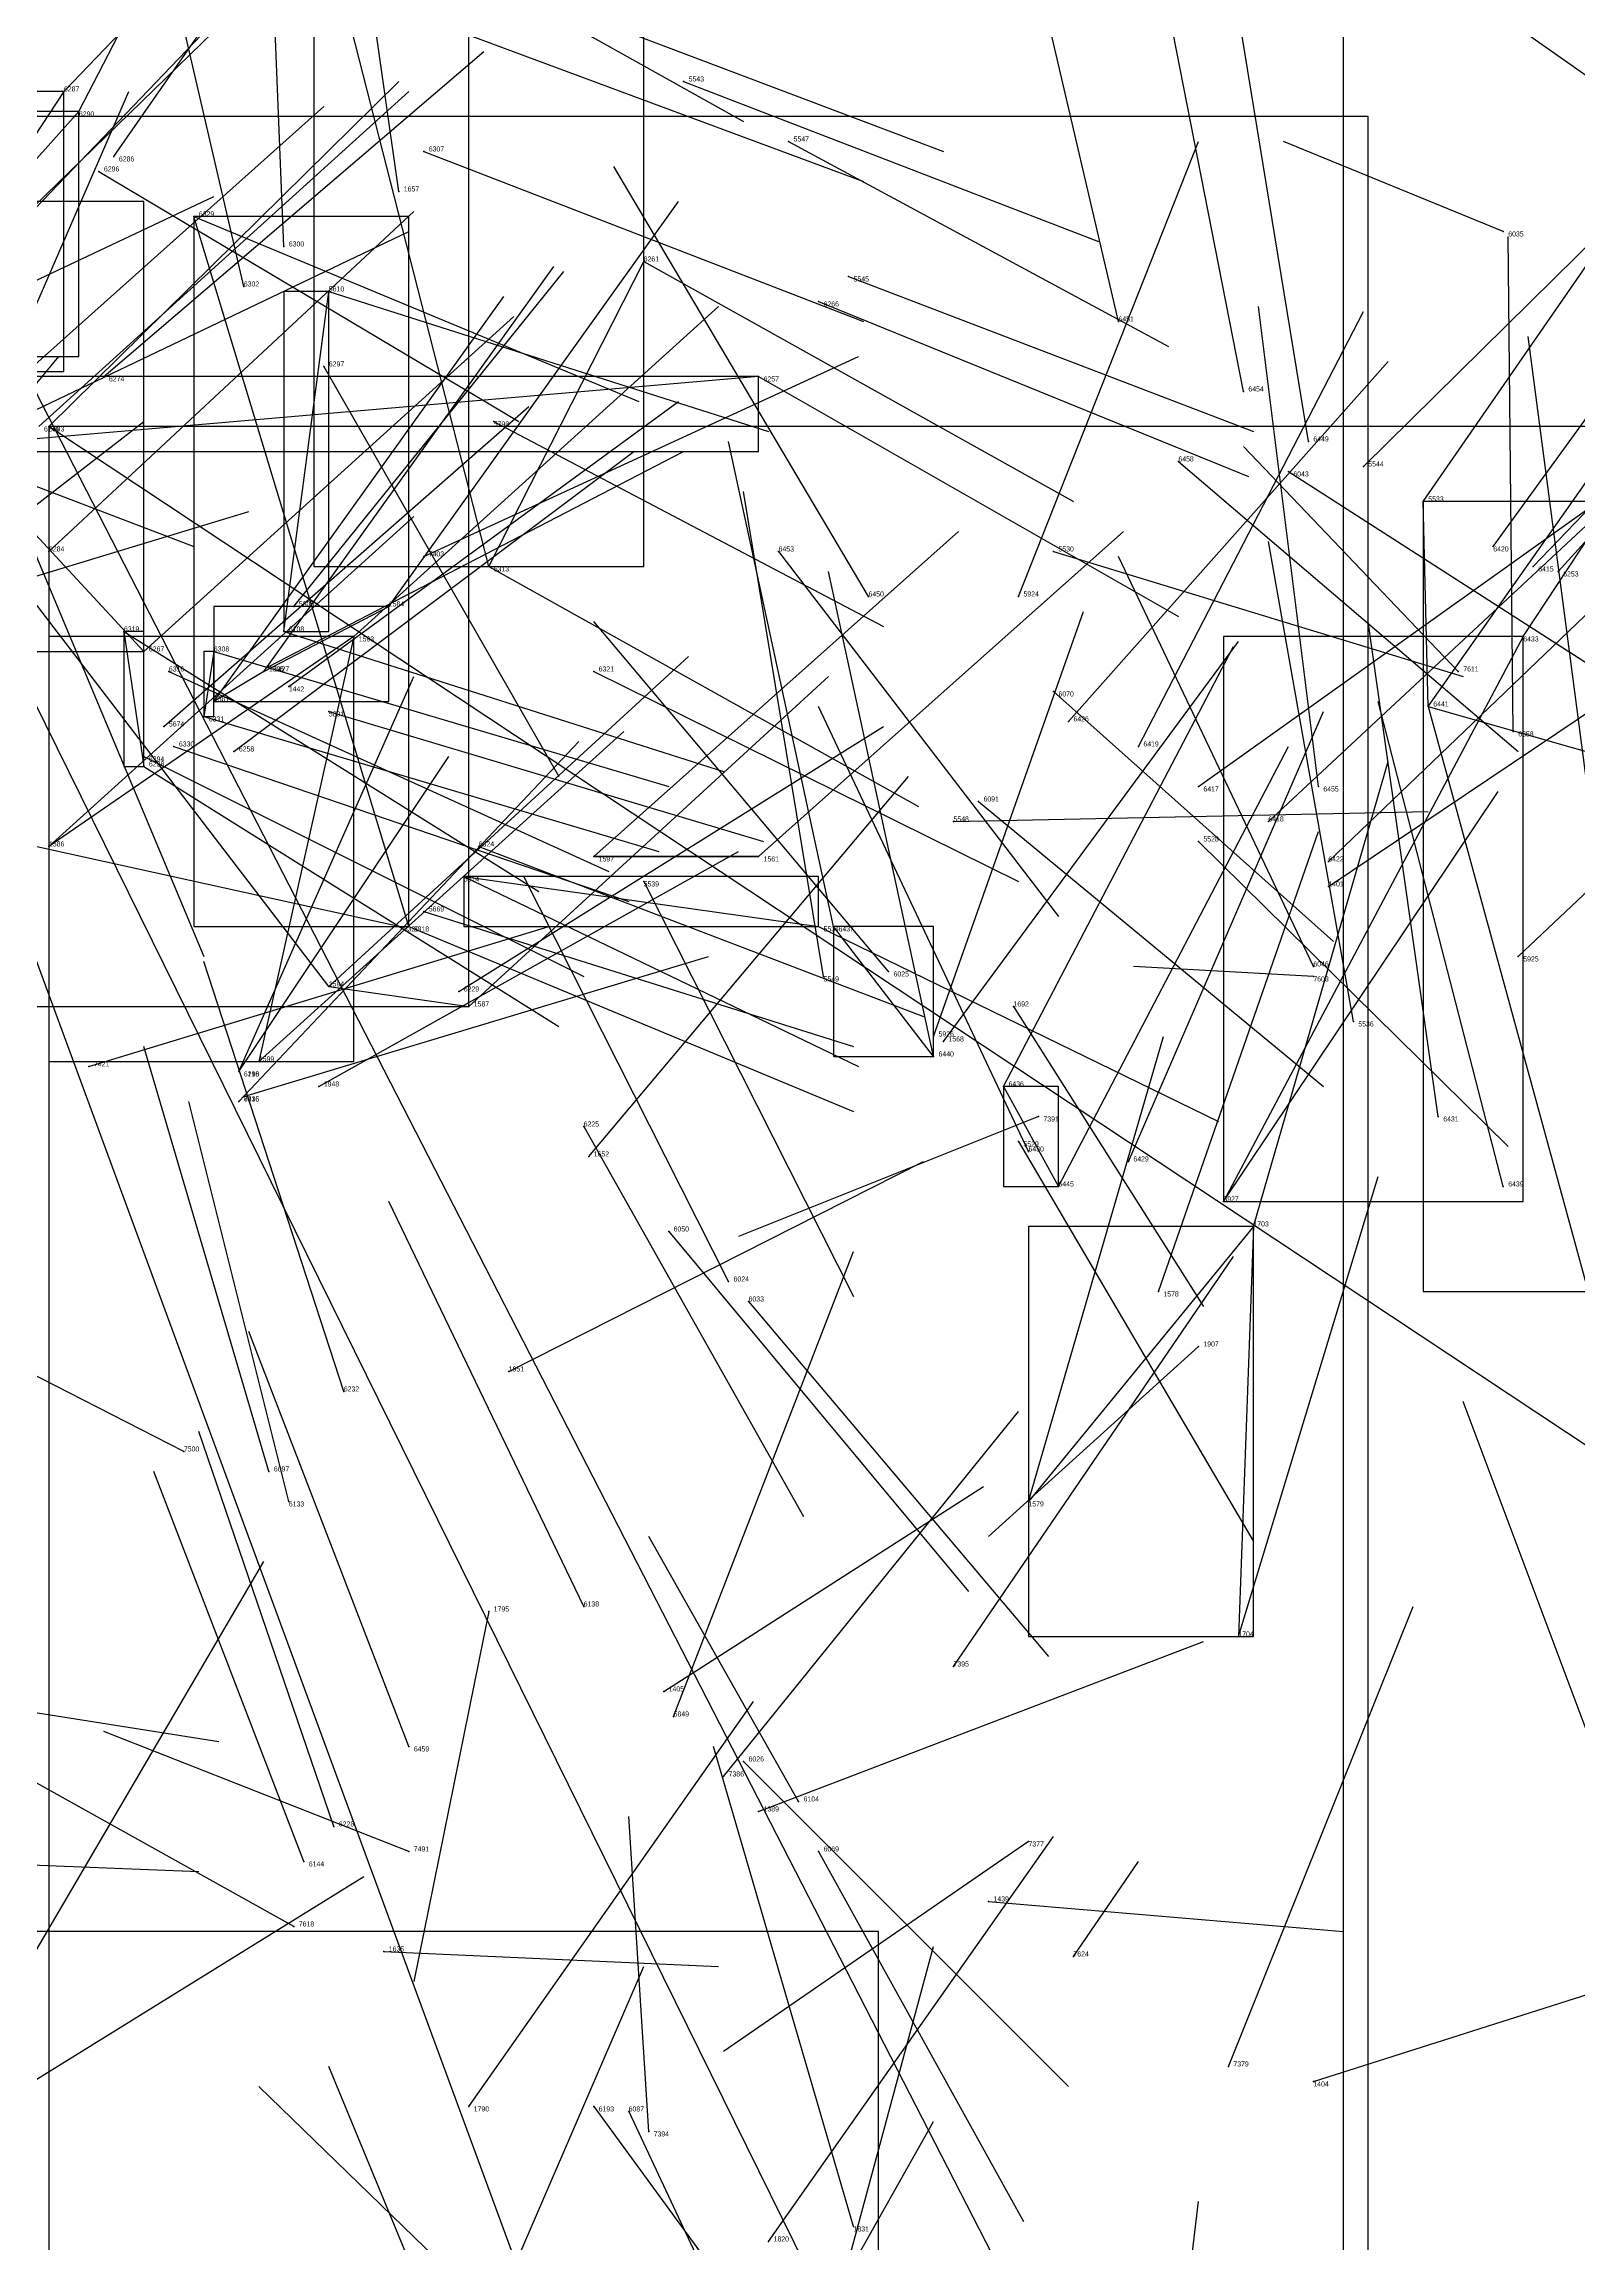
# Model space of a CAD drawing. Extents: x 59.1 to 70.8, y 600.3 to 605.1.
# Drawn here: x 66.885 to 67.192, y 604.0075 to 604.4475 of the extents above; entities that cross this region are included whole.
import ezdxf

# ---------------------------------------------------------------- set-up
doc = ezdxf.new("R2010")
doc.units = 0
for name, color, linetype in [('Clients', 3, 'CONTINUOUS'), ('Facilities', 3, 'CONTINUOUS'), ('Facilities_lines', 3, 'CONTINUOUS'), ('Min_max_boxes', 1, 'CONTINUOUS'), ('Normals', 1, 'CONTINUOUS'), ('Source_points', 5, 'CONTINUOUS'), ('Text', 3, 'CONTINUOUS')]:
    doc.layers.add(name, color=color, linetype=linetype)

msp = doc.modelspace()

# ---------------------------------------------------------------- linework, layer by layer
at = {"layer": 'Clients', "color": 5}
for p in [(66.915, 604.413, 456.033), (67.005, 604.404, 456.205), (66.942, 604.398, 455.967), (66.886, 604.371, 453.255), (67.161, 604.356, 455.49), (66.954, 604.335, 453.093), (66.905, 604.326, 456.915), (66.919, 604.316, 453.128), (66.917, 604.313, 456.031), (66.905, 604.303, 456.21), (66.886, 604.287, 453.192), (67.028, 604.285, 453.126), (67.04, 604.271, 455.969), (67.043, 604.271, 455.699), (66.97, 604.255, 453.129), (66.928, 604.244, 453.162), (67.088, 604.219, 455.606), (67.121, 604.216, 455.469), (67.082, 604.156, 453.008), (67.124, 604.129, 452.946)]:
    msp.add_point(p, dxfattribs=at)
at = {"layer": 'Facilities', "color": 3}
for p in [(66.889, 604.438, 456.734), (67.013, 604.44, 455.984), (66.892, 604.434, 456.658), (67.034, 604.428, 455.913), (66.899, 604.425, 456.587), (66.961, 604.426, 456.326), (66.896, 604.422, 456.105), (66.956, 604.418, 452.304), (66.933, 604.407, 456.451), (67.177, 604.41, 457.46), (66.925, 604.399, 456.437), (67.046, 604.401, 455.945), (67.04, 604.396, 456.046), (67.1, 604.392, 455.78), (66.897, 604.381, 456.776), (66.941, 604.383, 456.358), (67.028, 604.381, 456.126), (67.125, 604.378, 455.711), (66.975, 604.372, 455.913), (67.138, 604.368, 455.639), (67.112, 604.364, 455.836), (67.134, 604.362, 457.467), (67.149, 604.363, 455.566), (66.886, 604.346, 456.857), (66.961, 604.345, 460.144), (67.032, 604.346, 455.765), (67.087, 604.346, 455.953), (67.175, 604.347, 455.419), (66.974, 604.343, 456.206), (67.183, 604.343, 455.343), (67.188, 604.342, 455.268), (67.05, 604.337, 455.691), (67.08, 604.337, 453.684), (66.935, 604.335, 453.733), (66.901, 604.33, 456.216), (66.933, 604.33, 455.969), (66.947, 604.329, 453.191), (67.181, 604.329, 455.531), (66.919, 604.326, 456.023), (66.93, 604.323, 451.71), (66.91, 604.322, 456.144), (66.929, 604.322, 453.122), (66.934, 604.319, 451.589), (66.995, 604.322, 456.126), (67.087, 604.318, 457.507), (67.168, 604.322, 458.654), (66.942, 604.314, 455.953), (67.162, 604.315, 455.448), (66.909, 604.311, 453.25), (67.09, 604.312, 455.552), (67.179, 604.31, 455.769), (66.905, 604.305, 456.15), (66.911, 604.307, 456.089), (66.923, 604.306, 456.979), (67.104, 604.307, 455.476), (67.072, 604.296, 457.523), (67.116, 604.299, 455.403), (67.14, 604.299, 455.853), (67.067, 604.292, 455.64), (67.13, 604.292, 455.331), (67.116, 604.288, 455.882), (66.972, 604.287, 456.122), (66.995, 604.285, 453.064), (67.142, 604.284, 455.255), (66.969, 604.281, 455.882), (67.005, 604.28, 455.818), (67.142, 604.279, 451.288), (66.961, 604.274, 455.94), (66.956, 604.271, 456.002), (66.958, 604.271, 456.061), (67.041, 604.261, 455.754), (67.054, 604.262, 457.223), (67.139, 604.263, 457.269), (67.139, 604.261, 458.995), (67.18, 604.265, 455.038), (66.942, 604.259, 453.102), (66.968, 604.258, 457.099), (67.079, 604.255, 452.989), (67.147, 604.252, 455.803), (67.063, 604.249, 453.715), (67.065, 604.248, 453.006), (67.063, 604.245, 455.684), (66.894, 604.243, 460.133), (66.924, 604.242, 457.367), (66.924, 604.242, 457.29), (66.94, 604.239, 451.447), (67.077, 604.239, 455.61), (66.924, 604.236, 457.208), (66.925, 604.237, 460.114), (66.993, 604.231, 457.159), (67.084, 604.233, 460.482), (67.164, 604.233, 455.726), (67.08, 604.228, 455.817), (67.082, 604.226, 455.746), (66.994, 604.225, 452.92), (67.102, 604.224, 455.54), (67.177, 604.219, 455.654), (67.01, 604.21, 457.223), (67.127, 604.211, 452.947), (67.022, 604.2, 457.287), (67.026, 604.196, 457.356), (67.108, 604.198, 453.035), (67.116, 604.187, 449.053), (66.978, 604.182, 451.455), (66.945, 604.178, 457.33), (66.913, 604.166, 458.66), (66.93, 604.162, 457.448), (66.934, 604.156, 457.538), (66.974, 604.134, 448.937), (66.993, 604.135, 457.389), (67.067, 604.123, 460.377), (67.009, 604.118, 451.461), (67.011, 604.113, 453.443), (66.958, 604.107, 457.425), (67.025, 604.104, 457.447), (67.021, 604.101, 460.462), (67.028, 604.094, 451.492), (67.036, 604.096, 457.981), (66.943, 604.091, 457.484), (66.958, 604.086, 458.778), (67.04, 604.086, 457.51), (67.082, 604.088, 460.72), (66.937, 604.084, 457.541), (67.074, 604.076, 451.958), (66.935, 604.071, 458.68), (66.953, 604.066, 452.01), (67.091, 604.065, 458.821), (67.122, 604.043, 460.6), (67.139, 604.04, 451.528), (66.97, 604.035, 448.599), (66.995, 604.035, 457.494), (67.002, 604.034, 457.734), (67.006, 604.03, 460.552), (67.047, 604.011, 448.944), (67.03, 604.008, 448.586)]:
    msp.add_point(p, dxfattribs=at)
at = {"layer": 'Facilities_lines', "color": 3}
for p, q in [((66.974, 604.343, 456.206), (66.939, 604.48, 456.115)), ((66.942, 604.259, 453.102), (66.781, 604.469, 453.334)), ((66.809, 604.466, 451.465), (67.145, 603.785, 451.517)), ((66.809, 604.466, 451.465), (67.104, 603.666, 451.737)), ((66.889, 604.438, 456.734), (66.852, 604.382, 456.727)), ((66.892, 604.434, 456.658), (66.848, 604.385, 456.659)), ((66.855, 604.433, 451.44), (67.15, 603.859, 451.377)), ((66.958, 604.271, 456.061), (66.915, 604.413, 456.033)), ((66.974, 604.343, 456.206), (67.005, 604.404, 456.205)), ((66.933, 604.33, 455.969), (66.942, 604.398, 455.967)), ((67.028, 604.381, 456.126), (66.854, 604.366, 456.232)), ((67.479, 603.978, 452.59), (66.886, 604.371, 453.255)), ((66.866, 604.368, 456.792), (66.905, 604.326, 456.915)), ((67.162, 604.315, 455.448), (67.161, 604.356, 455.49)), ((66.929, 604.322, 453.122), (66.954, 604.335, 453.093)), ((66.947, 604.329, 453.191), (66.886, 604.287, 453.192)), ((66.901, 604.33, 456.216), (66.905, 604.303, 456.21)), ((66.947, 604.329, 453.191), (66.928, 604.244, 453.162)), ((67.181, 604.329, 455.531), (67.121, 604.216, 455.469)), ((66.919, 604.326, 456.023), (66.917, 604.313, 456.031)), ((66.929, 604.322, 453.122), (66.919, 604.316, 453.128)), ((67.162, 604.315, 455.448), (67.334, 604.266, 455.063)), ((67.162, 604.315, 455.448), (67.194, 604.198, 455.51)), ((66.995, 604.285, 453.064), (67.028, 604.285, 453.126)), ((66.969, 604.281, 455.882), (67.04, 604.271, 455.969)), ((67.063, 604.245, 455.684), (67.043, 604.271, 455.699)), ((66.942, 604.259, 453.102), (66.97, 604.255, 453.129)), ((67.077, 604.239, 455.61), (67.088, 604.219, 455.606)), ((67.127, 604.211, 452.947), (67.082, 604.156, 453.008)), ((67.127, 604.211, 452.947), (67.124, 604.129, 452.946))]:
    msp.add_line(p, q, dxfattribs=at)
at = {"layer": 'Min_max_boxes', "color": 1}
for p, q in [((66.939, 604.48, 456.115), (66.939, 604.343, 456.115)), ((66.939, 604.48, 456.206), (66.939, 604.343, 456.206)), ((67.005, 604.343, 456.115), (67.005, 604.48, 456.115)), ((67.005, 604.343, 456.206), (67.005, 604.48, 456.206)), ((66.97, 604.255, 453.102), (66.97, 604.469, 453.102)), ((66.97, 604.255, 453.334), (66.97, 604.469, 453.334)), ((67.145, 603.666, 451.465), (67.145, 604.466, 451.465)), ((67.145, 603.666, 451.737), (67.145, 604.466, 451.737)), ((66.889, 604.438, 456.727), (66.852, 604.438, 456.727)), ((66.889, 604.438, 456.734), (66.852, 604.438, 456.734)), ((66.889, 604.382, 456.727), (66.889, 604.438, 456.727)), ((66.889, 604.382, 456.734), (66.889, 604.438, 456.734)), ((66.889, 604.438, 456.727), (66.889, 604.438, 456.734)), ((66.892, 604.434, 456.658), (66.848, 604.434, 456.658)), ((66.892, 604.434, 456.659), (66.848, 604.434, 456.659)), ((67.15, 604.433, 451.377), (66.855, 604.433, 451.377)), ((67.15, 604.433, 451.44), (66.855, 604.433, 451.44)), ((66.892, 604.385, 456.658), (66.892, 604.434, 456.658)), ((66.892, 604.385, 456.659), (66.892, 604.434, 456.659)), ((66.892, 604.434, 456.658), (66.892, 604.434, 456.659)), ((67.15, 603.859, 451.377), (67.15, 604.433, 451.377)), ((67.15, 603.859, 451.44), (67.15, 604.433, 451.44)), ((67.15, 604.433, 451.377), (67.15, 604.433, 451.44)), ((66.905, 604.416, 456.746), (66.761, 604.416, 456.746)), ((66.905, 604.416, 456.915), (66.761, 604.416, 456.915)), ((66.905, 604.326, 456.746), (66.905, 604.416, 456.746)), ((66.905, 604.326, 456.915), (66.905, 604.416, 456.915)), ((66.905, 604.416, 456.746), (66.905, 604.416, 456.915)), ((66.958, 604.413, 456.033), (66.915, 604.413, 456.033)), ((66.915, 604.413, 456.033), (66.915, 604.271, 456.033)), ((66.958, 604.413, 456.061), (66.915, 604.413, 456.061)), ((66.915, 604.413, 456.061), (66.915, 604.271, 456.061)), ((66.915, 604.413, 456.033), (66.915, 604.413, 456.061)), ((66.958, 604.271, 456.033), (66.958, 604.413, 456.033)), ((66.958, 604.271, 456.061), (66.958, 604.413, 456.061)), ((66.958, 604.413, 456.033), (66.958, 604.413, 456.061)), ((66.942, 604.398, 455.967), (66.933, 604.398, 455.967)), ((66.933, 604.398, 455.967), (66.933, 604.33, 455.967)), ((66.942, 604.398, 455.969), (66.933, 604.398, 455.969)), ((66.933, 604.398, 455.969), (66.933, 604.33, 455.969)), ((66.933, 604.398, 455.967), (66.933, 604.398, 455.969)), ((66.942, 604.33, 455.967), (66.942, 604.398, 455.967)), ((66.942, 604.33, 455.969), (66.942, 604.398, 455.969)), ((66.942, 604.398, 455.967), (66.942, 604.398, 455.969)), ((66.848, 604.385, 456.658), (66.892, 604.385, 456.658)), ((66.848, 604.385, 456.659), (66.892, 604.385, 456.659)), ((66.892, 604.385, 456.658), (66.892, 604.385, 456.659)), ((66.852, 604.382, 456.727), (66.889, 604.382, 456.727)), ((66.852, 604.382, 456.734), (66.889, 604.382, 456.734)), ((67.028, 604.381, 456.126), (66.854, 604.381, 456.126)), ((67.028, 604.381, 456.232), (66.854, 604.381, 456.232)), ((66.889, 604.382, 456.727), (66.889, 604.382, 456.734)), ((67.028, 604.366, 456.126), (67.028, 604.381, 456.126)), ((67.028, 604.366, 456.232), (67.028, 604.381, 456.232)), ((67.028, 604.381, 456.126), (67.028, 604.381, 456.232)), ((67.479, 604.371, 452.56), (66.886, 604.371, 452.56)), ((66.886, 604.371, 452.56), (66.886, 603.971, 452.56)), ((67.479, 604.371, 453.255), (66.886, 604.371, 453.255)), ((66.886, 604.371, 453.255), (66.886, 603.971, 453.255)), ((66.886, 604.371, 452.56), (66.886, 604.371, 453.255)), ((66.854, 604.366, 456.126), (67.028, 604.366, 456.126)), ((66.854, 604.366, 456.232), (67.028, 604.366, 456.232)), ((67.028, 604.366, 456.126), (67.028, 604.366, 456.232)), ((67.334, 604.356, 455.063), (67.161, 604.356, 455.063)), ((67.161, 604.356, 455.063), (67.161, 604.198, 455.063)), ((67.334, 604.356, 455.51), (67.161, 604.356, 455.51)), ((67.161, 604.356, 455.51), (67.161, 604.198, 455.51)), ((67.161, 604.356, 455.063), (67.161, 604.356, 455.51)), ((66.939, 604.343, 456.115), (67.005, 604.343, 456.115)), ((66.939, 604.343, 456.206), (67.005, 604.343, 456.206)), ((66.939, 604.343, 456.115), (66.939, 604.343, 456.206)), ((67.005, 604.343, 456.115), (67.005, 604.343, 456.206)), ((66.954, 604.335, 453.093), (66.919, 604.335, 453.093)), ((66.919, 604.335, 453.093), (66.919, 604.316, 453.093)), ((66.954, 604.335, 453.128), (66.919, 604.335, 453.128)), ((66.919, 604.335, 453.128), (66.919, 604.316, 453.128)), ((66.919, 604.335, 453.093), (66.919, 604.335, 453.128)), ((66.954, 604.316, 453.093), (66.954, 604.335, 453.093)), ((66.954, 604.316, 453.128), (66.954, 604.335, 453.128)), ((66.954, 604.335, 453.093), (66.954, 604.335, 453.128)), ((66.947, 604.329, 453.162), (66.886, 604.329, 453.162)), ((66.886, 604.329, 453.162), (66.886, 604.244, 453.162)), ((66.947, 604.329, 453.192), (66.886, 604.329, 453.192)), ((66.886, 604.329, 453.192), (66.886, 604.244, 453.192)), ((66.886, 604.329, 453.162), (66.886, 604.329, 453.192)), ((66.905, 604.33, 456.21), (66.901, 604.33, 456.21)), ((66.901, 604.33, 456.21), (66.901, 604.303, 456.21)), ((66.905, 604.33, 456.216), (66.901, 604.33, 456.216)), ((66.901, 604.33, 456.216), (66.901, 604.303, 456.216)), ((66.901, 604.33, 456.21), (66.901, 604.33, 456.216)), ((66.905, 604.303, 456.21), (66.905, 604.33, 456.21)), ((66.905, 604.303, 456.216), (66.905, 604.33, 456.216)), ((66.905, 604.33, 456.21), (66.905, 604.33, 456.216)), ((66.933, 604.33, 455.967), (66.942, 604.33, 455.967)), ((66.933, 604.33, 455.969), (66.942, 604.33, 455.969)), ((66.933, 604.33, 455.967), (66.933, 604.33, 455.969)), ((66.942, 604.33, 455.967), (66.942, 604.33, 455.969)), ((66.947, 604.244, 453.162), (66.947, 604.329, 453.162)), ((66.947, 604.244, 453.192), (66.947, 604.329, 453.192)), ((66.947, 604.329, 453.162), (66.947, 604.329, 453.192)), ((67.181, 604.329, 455.469), (67.121, 604.329, 455.469)), ((67.121, 604.329, 455.469), (67.121, 604.216, 455.469)), ((67.181, 604.329, 455.531), (67.121, 604.329, 455.531)), ((67.121, 604.329, 455.531), (67.121, 604.216, 455.531)), ((67.121, 604.329, 455.469), (67.121, 604.329, 455.531)), ((67.181, 604.216, 455.469), (67.181, 604.329, 455.469)), ((67.181, 604.216, 455.531), (67.181, 604.329, 455.531)), ((67.181, 604.329, 455.469), (67.181, 604.329, 455.531)), ((66.761, 604.326, 456.746), (66.905, 604.326, 456.746)), ((66.761, 604.326, 456.915), (66.905, 604.326, 456.915)), ((66.905, 604.326, 456.746), (66.905, 604.326, 456.915)), ((66.919, 604.326, 456.023), (66.917, 604.326, 456.023)), ((66.917, 604.326, 456.023), (66.917, 604.313, 456.023)), ((66.919, 604.326, 456.031), (66.917, 604.326, 456.031)), ((66.917, 604.326, 456.031), (66.917, 604.313, 456.031)), ((66.917, 604.326, 456.023), (66.917, 604.326, 456.031)), ((66.919, 604.313, 456.023), (66.919, 604.326, 456.023)), ((66.919, 604.313, 456.031), (66.919, 604.326, 456.031)), ((66.919, 604.326, 456.023), (66.919, 604.326, 456.031)), ((66.919, 604.316, 453.093), (66.954, 604.316, 453.093)), ((66.919, 604.316, 453.128), (66.954, 604.316, 453.128)), ((66.919, 604.316, 453.093), (66.919, 604.316, 453.128)), ((66.954, 604.316, 453.093), (66.954, 604.316, 453.128)), ((66.917, 604.313, 456.023), (66.919, 604.313, 456.023)), ((66.917, 604.313, 456.031), (66.919, 604.313, 456.031)), ((66.917, 604.313, 456.023), (66.917, 604.313, 456.031)), ((66.919, 604.313, 456.023), (66.919, 604.313, 456.031)), ((66.901, 604.303, 456.21), (66.905, 604.303, 456.21)), ((66.901, 604.303, 456.216), (66.905, 604.303, 456.216)), ((66.901, 604.303, 456.21), (66.901, 604.303, 456.216)), ((66.905, 604.303, 456.21), (66.905, 604.303, 456.216)), ((66.995, 604.285, 453.064), (67.028, 604.285, 453.064)), ((67.028, 604.285, 453.064), (66.995, 604.285, 453.064)), ((66.995, 604.285, 453.064), (66.995, 604.285, 453.064)), ((66.995, 604.285, 453.126), (67.028, 604.285, 453.126)), ((67.028, 604.285, 453.126), (66.995, 604.285, 453.126)), ((66.995, 604.285, 453.126), (66.995, 604.285, 453.126)), ((66.995, 604.285, 453.064), (66.995, 604.285, 453.126)), ((66.995, 604.285, 453.064), (66.995, 604.285, 453.126)), ((67.028, 604.285, 453.064), (67.028, 604.285, 453.064)), ((67.028, 604.285, 453.126), (67.028, 604.285, 453.126)), ((67.028, 604.285, 453.064), (67.028, 604.285, 453.126)), ((67.028, 604.285, 453.064), (67.028, 604.285, 453.126)), ((67.04, 604.281, 455.882), (66.969, 604.281, 455.882)), ((66.969, 604.281, 455.882), (66.969, 604.271, 455.882)), ((67.04, 604.281, 455.969), (66.969, 604.281, 455.969)), ((66.969, 604.281, 455.969), (66.969, 604.271, 455.969)), ((66.969, 604.281, 455.882), (66.969, 604.281, 455.969)), ((67.04, 604.271, 455.882), (67.04, 604.281, 455.882)), ((67.04, 604.271, 455.969), (67.04, 604.281, 455.969)), ((67.04, 604.281, 455.882), (67.04, 604.281, 455.969)), ((66.915, 604.271, 456.033), (66.958, 604.271, 456.033)), ((66.915, 604.271, 456.061), (66.958, 604.271, 456.061)), ((66.915, 604.271, 456.033), (66.915, 604.271, 456.061)), ((66.958, 604.271, 456.033), (66.958, 604.271, 456.061)), ((66.969, 604.271, 455.882), (67.04, 604.271, 455.882)), ((66.969, 604.271, 455.969), (67.04, 604.271, 455.969)), ((66.969, 604.271, 455.882), (66.969, 604.271, 455.969)), ((67.04, 604.271, 455.882), (67.04, 604.271, 455.969)), ((67.063, 604.271, 455.684), (67.043, 604.271, 455.684)), ((67.043, 604.271, 455.684), (67.043, 604.245, 455.684)), ((67.063, 604.271, 455.699), (67.043, 604.271, 455.699)), ((67.043, 604.271, 455.699), (67.043, 604.245, 455.699)), ((67.043, 604.271, 455.684), (67.043, 604.271, 455.699)), ((67.063, 604.245, 455.684), (67.063, 604.271, 455.684)), ((67.063, 604.245, 455.699), (67.063, 604.271, 455.699)), ((67.063, 604.271, 455.684), (67.063, 604.271, 455.699)), ((66.781, 604.255, 453.102), (66.97, 604.255, 453.102)), ((66.781, 604.255, 453.334), (66.97, 604.255, 453.334)), ((66.97, 604.255, 453.102), (66.97, 604.255, 453.334)), ((66.886, 604.244, 453.162), (66.947, 604.244, 453.162)), ((66.886, 604.244, 453.192), (66.947, 604.244, 453.192)), ((66.886, 604.244, 453.162), (66.886, 604.244, 453.192)), ((66.947, 604.244, 453.162), (66.947, 604.244, 453.192)), ((67.043, 604.245, 455.684), (67.063, 604.245, 455.684)), ((67.043, 604.245, 455.699), (67.063, 604.245, 455.699)), ((67.043, 604.245, 455.684), (67.043, 604.245, 455.699)), ((67.063, 604.245, 455.684), (67.063, 604.245, 455.699)), ((67.088, 604.239, 455.606), (67.077, 604.239, 455.606)), ((67.077, 604.239, 455.606), (67.077, 604.219, 455.606)), ((67.088, 604.239, 455.61), (67.077, 604.239, 455.61)), ((67.077, 604.239, 455.61), (67.077, 604.219, 455.61)), ((67.077, 604.239, 455.606), (67.077, 604.239, 455.61)), ((67.088, 604.219, 455.606), (67.088, 604.239, 455.606)), ((67.088, 604.219, 455.61), (67.088, 604.239, 455.61)), ((67.088, 604.239, 455.606), (67.088, 604.239, 455.61)), ((67.077, 604.219, 455.606), (67.088, 604.219, 455.606)), ((67.077, 604.219, 455.61), (67.088, 604.219, 455.61)), ((67.077, 604.219, 455.606), (67.077, 604.219, 455.61)), ((67.088, 604.219, 455.606), (67.088, 604.219, 455.61)), ((67.121, 604.216, 455.469), (67.181, 604.216, 455.469)), ((67.121, 604.216, 455.531), (67.181, 604.216, 455.531)), ((67.121, 604.216, 455.469), (67.121, 604.216, 455.531)), ((67.181, 604.216, 455.469), (67.181, 604.216, 455.531)), ((67.127, 604.211, 452.946), (67.082, 604.211, 452.946)), ((67.082, 604.211, 452.946), (67.082, 604.129, 452.946)), ((67.127, 604.211, 453.008), (67.082, 604.211, 453.008)), ((67.082, 604.211, 453.008), (67.082, 604.129, 453.008)), ((67.082, 604.211, 452.946), (67.082, 604.211, 453.008)), ((67.127, 604.129, 452.946), (67.127, 604.211, 452.946)), ((67.127, 604.129, 453.008), (67.127, 604.211, 453.008)), ((67.127, 604.211, 452.946), (67.127, 604.211, 453.008)), ((67.161, 604.198, 455.063), (67.334, 604.198, 455.063)), ((67.161, 604.198, 455.51), (67.334, 604.198, 455.51)), ((67.161, 604.198, 455.063), (67.161, 604.198, 455.51)), ((67.082, 604.129, 452.946), (67.127, 604.129, 452.946)), ((67.082, 604.129, 453.008), (67.127, 604.129, 453.008)), ((67.082, 604.129, 452.946), (67.082, 604.129, 453.008)), ((67.127, 604.129, 452.946), (67.127, 604.129, 453.008)), ((67.052, 604.07, 451.74), (66.459, 604.07, 451.74)), ((67.052, 604.07, 452.386), (66.459, 604.07, 452.386)), ((67.052, 603.756, 451.74), (67.052, 604.07, 451.74)), ((67.052, 603.756, 452.386), (67.052, 604.07, 452.386)), ((67.052, 604.07, 451.74), (67.052, 604.07, 452.386))]:
    msp.add_line(p, q, dxfattribs=at)
at = {"layer": 'Normals', "color": 1}
for p, q in [((66.892, 604.434, 456.658), (66.938, 604.523, 456.66)), ((66.956, 604.418, 452.304), (66.942, 604.516, 452.294)), ((66.889, 604.438, 456.734), (66.958, 604.51, 456.739)), ((66.899, 604.425, 456.587), (66.956, 604.507, 456.587)), ((66.933, 604.407, 456.451), (66.929, 604.505, 456.432)), ((66.925, 604.399, 456.437), (66.903, 604.494, 456.415)), ((67.1, 604.392, 455.78), (67.079, 604.482, 455.743)), ((66.939, 604.48, 456.115), (67.025, 604.432, 456.132)), ((67.125, 604.378, 455.711), (67.106, 604.475, 455.698)), ((67.138, 604.368, 455.639), (67.122, 604.466, 455.626)), ((66.975, 604.46, 456.049), (67.065, 604.426, 456.076)), ((66.849, 604.382, 453.297), (66.919, 604.45, 453.317)), ((66.852, 604.382, 456.727), (66.921, 604.454, 456.732)), ((66.96, 604.453, 456.293), (67.049, 604.42, 456.323)), ((67.208, 604.431, 449.168), (67.181, 604.45, 449.262)), ((66.897, 604.381, 456.776), (66.973, 604.446, 456.779)), ((66.862, 604.346, 456.516), (66.902, 604.438, 456.517)), ((66.884, 604.371, 456.888), (66.958, 604.438, 456.888)), ((66.886, 604.371, 453.255), (66.956, 604.44, 453.274)), ((67.013, 604.44, 455.984), (67.096, 604.408, 456.03)), ((67.161, 604.356, 455.49), (67.217, 604.437, 455.506)), ((66.866, 604.368, 456.792), (66.941, 604.435, 456.791)), ((67.034, 604.428, 455.913), (67.11, 604.387, 455.964)), ((67.08, 604.337, 453.684), (67.116, 604.428, 453.665)), ((67.177, 604.41, 457.46), (67.133, 604.428, 457.548)), ((67.149, 604.363, 455.566), (67.219, 604.432, 455.581)), ((66.961, 604.426, 456.326), (67.049, 604.392, 456.359)), ((67.175, 604.347, 455.419), (67.233, 604.427, 455.432)), ((66.896, 604.422, 456.105), (66.98, 604.372, 456.126)), ((67.05, 604.337, 455.691), (66.999, 604.423, 455.683)), ((66.832, 604.376, 458.616), (66.919, 604.417, 458.589)), ((66.954, 604.335, 453.093), (67.012, 604.416, 453.086)), ((67.183, 604.343, 455.343), (67.252, 604.415, 455.342)), ((67.188, 604.342, 455.268), (67.255, 604.416, 455.271)), ((66.886, 604.346, 456.857), (66.959, 604.414, 456.859)), ((66.915, 604.413, 456.033), (67.004, 604.376, 456.059)), ((67.181, 604.329, 455.531), (67.235, 604.411, 455.547)), ((66.868, 604.367, 457.859), (66.958, 604.41, 457.853)), ((67.179, 604.31, 455.769), (67.178, 604.409, 455.759)), ((66.929, 604.322, 453.122), (66.987, 604.403, 453.115)), ((66.935, 604.335, 453.733), (66.989, 604.402, 453.682)), ((67.005, 604.404, 456.205), (67.091, 604.356, 456.22)), ((66.942, 604.398, 455.967), (67.03, 604.37, 456.007)), ((67.046, 604.401, 455.945), (67.127, 604.37, 455.995)), ((66.905, 604.326, 456.915), (66.979, 604.393, 456.913)), ((66.919, 604.316, 453.128), (66.977, 604.397, 453.121)), ((66.947, 604.329, 453.191), (67.02, 604.395, 453.21)), ((67.04, 604.396, 456.046), (67.126, 604.361, 456.082)), ((67.104, 604.307, 455.476), (67.149, 604.394, 455.496)), ((67.14, 604.299, 455.853), (67.128, 604.395, 455.828)), ((67.162, 604.315, 455.448), (67.219, 604.396, 455.463)), ((67.195, 604.29, 455.695), (67.182, 604.389, 455.685)), ((66.825, 604.309, 453.543), (66.888, 604.385, 453.561)), ((66.961, 604.345, 460.144), (67.048, 604.385, 460.116)), ((67.09, 604.312, 455.552), (67.154, 604.384, 455.579)), ((66.826, 604.381, 456.303), (66.915, 604.347, 456.332)), ((66.941, 604.383, 456.358), (66.988, 604.301, 456.392)), ((67.028, 604.381, 456.126), (67.112, 604.333, 456.153)), ((66.934, 604.319, 451.589), (67.012, 604.376, 451.614)), ((66.826, 604.311, 456.936), (66.905, 604.372, 456.931)), ((66.909, 604.311, 453.25), (66.982, 604.375, 453.273)), ((66.975, 604.372, 455.913), (67.053, 604.331, 455.959)), ((67.043, 604.271, 455.699), (67.022, 604.368, 455.691)), ((67.168, 604.322, 458.654), (67.125, 604.367, 458.732)), ((66.923, 604.306, 456.979), (67.003, 604.366, 456.975)), ((66.93, 604.323, 451.71), (67.013, 604.366, 451.745)), ((67.112, 604.364, 455.836), (67.18, 604.306, 455.88)), ((67.134, 604.362, 457.467), (67.215, 604.31, 457.442)), ((67.041, 604.261, 455.754), (67.025, 604.358, 455.736)), ((67.13, 604.292, 455.331), (67.203, 604.36, 455.336)), ((66.847, 604.33, 460.677), (66.926, 604.354, 460.733)), ((67.116, 604.299, 455.403), (67.196, 604.356, 455.423)), ((66.881, 604.351, 456.364), (66.917, 604.265, 456.399)), ((66.886, 604.287, 453.192), (66.959, 604.353, 453.211)), ((66.995, 604.285, 453.064), (67.068, 604.35, 453.085)), ((67.028, 604.285, 453.126), (67.101, 604.35, 453.147)), ((67.142, 604.284, 455.255), (67.214, 604.353, 455.261)), ((67.032, 604.346, 455.765), (67.088, 604.273, 455.803)), ((67.087, 604.346, 455.953), (67.169, 604.321, 456.004)), ((67.139, 604.263, 457.269), (67.1, 604.345, 457.31)), ((67.147, 604.252, 455.803), (67.13, 604.348, 455.781)), ((66.974, 604.343, 456.206), (67.06, 604.295, 456.222)), ((67.063, 604.245, 455.684), (67.042, 604.342, 455.676)), ((67.054, 604.262, 457.223), (66.995, 604.332, 457.263)), ((67.063, 604.249, 453.715), (67.093, 604.334, 453.673)), ((67.164, 604.233, 455.726), (67.15, 604.332, 455.717)), ((67.18, 604.265, 455.038), (67.252, 604.333, 455.05)), ((66.901, 604.33, 456.216), (66.984, 604.278, 456.235)), ((66.933, 604.33, 455.969), (67.021, 604.302, 456.009)), ((67.065, 604.248, 453.006), (67.124, 604.328, 453.009)), ((67.077, 604.239, 455.61), (67.123, 604.327, 455.625)), ((66.919, 604.326, 456.023), (67.01, 604.299, 456.054)), ((66.942, 604.259, 453.102), (67.014, 604.325, 453.123)), ((67.142, 604.279, 451.288), (67.212, 604.326, 451.342)), ((66.91, 604.322, 456.144), (66.998, 604.282, 456.169)), ((66.924, 604.242, 457.29), (66.959, 604.321, 457.34)), ((66.97, 604.255, 453.129), (67.042, 604.321, 453.15)), ((66.995, 604.322, 456.126), (67.08, 604.28, 456.156)), ((67.087, 604.318, 457.507), (67.143, 604.268, 457.441)), ((66.942, 604.314, 455.953), (67.029, 604.288, 455.994)), ((67.082, 604.226, 455.746), (67.04, 604.315, 455.73)), ((67.102, 604.224, 455.54), (67.141, 604.314, 455.56)), ((67.177, 604.219, 455.654), (67.152, 604.316, 455.649)), ((66.917, 604.313, 456.031), (67.008, 604.286, 456.062)), ((66.928, 604.244, 453.162), (67.001, 604.31, 453.181)), ((66.968, 604.258, 457.099), (67.053, 604.311, 457.098)), ((66.905, 604.305, 456.15), (66.993, 604.261, 456.169)), ((66.911, 604.307, 456.089), (67.002, 604.276, 456.114)), ((66.924, 604.236, 457.208), (66.992, 604.308, 457.22)), ((66.924, 604.242, 457.367), (66.966, 604.305, 457.432)), ((67.088, 604.219, 455.606), (67.134, 604.307, 455.621)), ((66.905, 604.303, 456.21), (66.988, 604.251, 456.229)), ((66.994, 604.225, 452.92), (67.058, 604.301, 452.932)), ((67.127, 604.211, 452.947), (67.154, 604.304, 452.922)), ((67.072, 604.296, 457.523), (67.141, 604.239, 457.479)), ((67.121, 604.216, 455.469), (67.176, 604.298, 455.486)), ((67.067, 604.292, 455.64), (67.162, 604.294, 455.671)), ((66.956, 604.271, 456.002), (66.865, 604.291, 455.966)), ((67.108, 604.198, 453.035), (67.14, 604.29, 453.013)), ((67.116, 604.288, 455.882), (67.178, 604.227, 455.931)), ((66.94, 604.239, 451.447), (67.024, 604.286, 451.474)), ((66.972, 604.287, 456.122), (67.061, 604.253, 456.153)), ((66.969, 604.281, 455.882), (67.048, 604.243, 455.93)), ((67.022, 604.2, 457.287), (66.981, 604.281, 457.329)), ((67.005, 604.28, 455.818), (67.047, 604.197, 455.856)), ((66.961, 604.274, 455.94), (67.047, 604.247, 455.984)), ((66.894, 604.243, 460.133), (66.986, 604.271, 460.107)), ((66.958, 604.271, 456.061), (67.047, 604.234, 456.087)), ((67.04, 604.271, 455.969), (67.12, 604.232, 456.016)), ((66.945, 604.178, 457.33), (66.917, 604.264, 457.373)), ((66.925, 604.237, 460.114), (67.018, 604.265, 460.092)), ((67.139, 604.261, 458.995), (67.103, 604.263, 459.088)), ((67.079, 604.255, 452.989), (67.117, 604.195, 453.059)), ((67.082, 604.156, 453.008), (67.109, 604.249, 452.983)), ((66.93, 604.162, 457.448), (66.905, 604.247, 457.495)), ((66.934, 604.156, 457.538), (66.914, 604.236, 457.595)), ((66.993, 604.231, 457.159), (67.037, 604.153, 457.115)), ((67.084, 604.233, 460.482), (67.024, 604.209, 460.558)), ((67.08, 604.228, 455.817), (67.127, 604.148, 455.854)), ((66.978, 604.182, 451.455), (67.061, 604.224, 451.493)), ((67.124, 604.129, 452.946), (67.152, 604.221, 452.92)), ((66.993, 604.135, 457.389), (66.954, 604.216, 457.433)), ((67.01, 604.21, 457.223), (67.07, 604.138, 457.187)), ((67.011, 604.113, 453.443), (67.047, 604.206, 453.447)), ((67.067, 604.123, 460.377), (67.123, 604.205, 460.367)), ((67.026, 604.196, 457.356), (67.086, 604.125, 457.318)), ((66.913, 604.166, 458.66), (66.868, 604.189, 458.746)), ((66.958, 604.107, 457.425), (66.926, 604.19, 457.472)), ((67.116, 604.187, 449.053), (67.074, 604.149, 449.136)), ((67.021, 604.101, 460.462), (67.08, 604.174, 460.428)), ((67.196, 604.104, 457.936), (67.169, 604.176, 458)), ((66.943, 604.091, 457.484), (66.916, 604.17, 457.54)), ((66.937, 604.084, 457.541), (66.907, 604.162, 457.596)), ((67.009, 604.118, 451.461), (67.073, 604.159, 451.526)), ((67.036, 604.096, 457.981), (67.006, 604.149, 458.061)), ((66.881, 604.062, 448.625), (66.929, 604.144, 448.655)), ((66.974, 604.134, 448.937), (66.959, 604.06, 449.002)), ((67.122, 604.043, 460.6), (67.159, 604.135, 460.589)), ((67.028, 604.094, 451.492), (67.117, 604.128, 451.524)), ((66.85, 604.119, 458.888), (66.92, 604.108, 458.817)), ((66.97, 604.035, 448.599), (67.027, 604.116, 448.61)), ((66.958, 604.086, 458.778), (66.897, 604.11, 458.853)), ((67.047, 604.011, 448.944), (67.019, 604.107, 448.949)), ((67.025, 604.104, 457.447), (67.09, 604.039, 457.408)), ((66.935, 604.071, 458.68), (66.883, 604.1, 458.76)), ((67.006, 604.03, 460.552), (67.002, 604.093, 460.63)), ((67.082, 604.088, 460.72), (67.021, 604.046, 460.787)), ((67.03, 604.008, 448.586), (67.087, 604.089, 448.577)), ((67.04, 604.086, 457.51), (67.081, 604.012, 457.456)), ((66.865, 604.029, 457.969), (66.949, 604.081, 457.954)), ((66.866, 604.084, 460.686), (66.916, 604.082, 460.773)), ((67.091, 604.065, 458.821), (67.104, 604.084, 458.918)), ((67.074, 604.076, 451.958), (67.145, 604.07, 452.028)), ((67.139, 604.04, 451.528), (67.227, 604.068, 451.566)), ((66.953, 604.066, 452.01), (67.02, 604.063, 452.084)), ((66.967, 603.975, 448.903), (67.005, 604.063, 448.929)), ((67.04, 603.982, 448.876), (67.063, 604.067, 448.828)), ((66.973, 603.968, 460.77), (66.942, 604.043, 460.828)), ((66.994, 603.975, 457.59), (66.928, 604.039, 457.63)), ((66.995, 604.035, 457.494), (67.047, 603.964, 457.446)), ((67.002, 604.034, 457.734), (67.04, 603.953, 457.69)), ((67.014, 603.945, 448.831), (67.063, 604.032, 448.833)), ((67.105, 603.922, 457.726), (67.116, 604.016, 457.759))]:
    msp.add_line(p, q, dxfattribs=at)
at = {"layer": 'Source_points', "color": 5}
for p in [(66.889, 604.438, 456.734), (67.013, 604.44, 455.984), (66.892, 604.434, 456.658), (67.034, 604.428, 455.913), (66.899, 604.425, 456.587), (66.961, 604.426, 456.326), (66.896, 604.422, 456.105), (66.956, 604.418, 452.304), (66.915, 604.413, 456.033), (66.933, 604.407, 456.451), (67.177, 604.41, 457.46), (67.005, 604.404, 456.205), (66.925, 604.399, 456.437), (66.942, 604.398, 455.967), (67.046, 604.401, 455.945), (67.04, 604.396, 456.046), (67.1, 604.392, 455.78), (66.897, 604.381, 456.776), (66.941, 604.383, 456.358), (67.028, 604.381, 456.126), (67.125, 604.378, 455.711), (66.886, 604.371, 453.255), (66.975, 604.372, 455.913), (67.138, 604.368, 455.639), (67.112, 604.364, 455.836), (67.134, 604.362, 457.467), (67.149, 604.363, 455.566), (67.161, 604.356, 455.49), (66.886, 604.346, 456.857), (66.961, 604.345, 460.144), (67.032, 604.346, 455.765), (67.087, 604.346, 455.953), (67.175, 604.347, 455.419), (66.974, 604.343, 456.206), (67.183, 604.343, 455.343), (67.188, 604.342, 455.268), (67.05, 604.337, 455.691), (67.08, 604.337, 453.684), (66.935, 604.335, 453.733), (66.954, 604.335, 453.093), (66.901, 604.33, 456.216), (66.933, 604.33, 455.969), (66.947, 604.329, 453.191), (67.181, 604.329, 455.531), (66.905, 604.326, 456.915), (66.919, 604.326, 456.023), (66.93, 604.323, 451.71), (66.91, 604.322, 456.144), (66.929, 604.322, 453.122), (66.934, 604.319, 451.589), (66.995, 604.322, 456.126), (67.087, 604.318, 457.507), (67.168, 604.322, 458.654), (66.919, 604.316, 453.128), (66.942, 604.314, 455.953), (67.162, 604.315, 455.448), (66.909, 604.311, 453.25), (66.917, 604.313, 456.031), (67.09, 604.312, 455.552), (67.179, 604.31, 455.769), (66.905, 604.305, 456.15), (66.911, 604.307, 456.089), (66.923, 604.306, 456.979), (67.104, 604.307, 455.476), (66.905, 604.303, 456.21), (67.072, 604.296, 457.523), (67.116, 604.299, 455.403), (67.14, 604.299, 455.853), (67.067, 604.292, 455.64), (67.13, 604.292, 455.331), (67.116, 604.288, 455.882), (66.886, 604.287, 453.192), (66.972, 604.287, 456.122), (66.995, 604.285, 453.064), (67.028, 604.285, 453.126), (67.142, 604.284, 455.255), (66.969, 604.281, 455.882), (67.005, 604.28, 455.818), (67.142, 604.279, 451.288), (66.961, 604.274, 455.94), (66.956, 604.271, 456.002), (66.958, 604.271, 456.061), (67.04, 604.271, 455.969), (67.043, 604.271, 455.699), (67.041, 604.261, 455.754), (67.054, 604.262, 457.223), (67.139, 604.263, 457.269), (67.139, 604.261, 458.995), (67.18, 604.265, 455.038), (66.942, 604.259, 453.102), (66.968, 604.258, 457.099), (66.97, 604.255, 453.129), (67.079, 604.255, 452.989), (67.147, 604.252, 455.803), (67.063, 604.249, 453.715), (67.065, 604.248, 453.006), (66.928, 604.244, 453.162), (67.063, 604.245, 455.684), (66.894, 604.243, 460.133), (66.924, 604.242, 457.367), (66.924, 604.242, 457.29), (66.94, 604.239, 451.447), (67.077, 604.239, 455.61), (66.924, 604.236, 457.208), (66.925, 604.237, 460.114), (66.993, 604.231, 457.159), (67.084, 604.233, 460.482), (67.164, 604.233, 455.726), (67.08, 604.228, 455.817), (67.082, 604.226, 455.746), (66.994, 604.225, 452.92), (67.102, 604.224, 455.54), (67.088, 604.219, 455.606), (67.177, 604.219, 455.654), (67.121, 604.216, 455.469), (67.01, 604.21, 457.223), (67.127, 604.211, 452.947), (67.022, 604.2, 457.287), (67.026, 604.196, 457.356), (67.108, 604.198, 453.035), (67.116, 604.187, 449.053), (66.978, 604.182, 451.455), (66.945, 604.178, 457.33), (66.913, 604.166, 458.66), (66.93, 604.162, 457.448), (66.934, 604.156, 457.538), (67.082, 604.156, 453.008), (66.974, 604.134, 448.937), (66.993, 604.135, 457.389), (67.124, 604.129, 452.946), (67.067, 604.123, 460.377), (67.009, 604.118, 451.461), (67.011, 604.113, 453.443), (66.958, 604.107, 457.425), (67.025, 604.104, 457.447), (67.021, 604.101, 460.462), (67.028, 604.094, 451.492), (67.036, 604.096, 457.981), (66.943, 604.091, 457.484), (66.958, 604.086, 458.778), (67.04, 604.086, 457.51), (67.082, 604.088, 460.72), (66.937, 604.084, 457.541), (67.074, 604.076, 451.958), (66.935, 604.071, 458.68), (66.953, 604.066, 452.01), (67.091, 604.065, 458.821), (67.122, 604.043, 460.6), (67.139, 604.04, 451.528), (66.97, 604.035, 448.599), (66.995, 604.035, 457.494), (67.002, 604.034, 457.734), (67.006, 604.03, 460.552), (67.047, 604.011, 448.944), (67.03, 604.008, 448.586)]:
    msp.add_point(p, dxfattribs=at)

# ---------------------------------------------------------------- texts
at = {"layer": 'Text', "color": 3}
for s, p in [('6287', (66.889, 604.438, 456.734)), ('5543', (67.014, 604.44, 455.984)), ('6290', (66.892, 604.433, 456.658)), ('5547', (67.035, 604.428, 455.913)), ('6286', (66.9, 604.424, 456.587)), ('6307', (66.962, 604.426, 456.326)), ('6296', (66.897, 604.422, 456.105)), ('1657', (66.957, 604.418, 452.304)), ('6329', (66.916, 604.413, 456.033)), ('6300', (66.934, 604.407, 456.451)), ('6035', (67.178, 604.409, 457.46)), ('6261', (67.005, 604.404, 456.205)), ('6302', (66.925, 604.399, 456.437)), ('5610', (66.942, 604.398, 455.967)), ('5545', (67.047, 604.4, 455.945)), ('6266', (67.041, 604.395, 456.046)), ('6451', (67.1, 604.392, 455.78)), ('6297', (66.942, 604.383, 456.358)), ('6274', (66.898, 604.38, 456.776)), ('6257', (67.029, 604.38, 456.126)), ('6454', (67.126, 604.378, 455.711)), ('6276', (66.885, 604.37, 456.888)), ('5683', (66.886, 604.37, 453.255)), ('5798', (66.975, 604.371, 455.913)), ('6449', (67.139, 604.368, 455.639)), ('6458', (67.112, 604.364, 455.836)), ('6043', (67.135, 604.361, 457.467)), ('5544', (67.15, 604.363, 455.566)), ('5533', (67.162, 604.356, 455.49)), ('6284', (66.886, 604.346, 456.857)), ('7403', (66.962, 604.345, 460.144)), ('6453', (67.032, 604.346, 455.765)), ('5530', (67.088, 604.346, 455.953)), ('6420', (67.175, 604.346, 455.419)), ('6313', (66.975, 604.342, 456.206)), ('6415', (67.184, 604.342, 455.343)), ('6253', (67.189, 604.341, 455.268)), ('5805', (66.936, 604.335, 453.733)), ('1584', (66.954, 604.335, 453.093)), ('6450', (67.05, 604.337, 455.691)), ('5924', (67.081, 604.337, 453.684)), ('6319', (66.901, 604.33, 456.216)), ('6267', (66.906, 604.326, 456.915)), ('6308', (66.919, 604.326, 456.023)), ('6108', (66.934, 604.33, 455.969)), ('1593', (66.948, 604.328, 453.191)), ('6433', (67.181, 604.328, 455.531)), ('6316', (66.91, 604.322, 456.144)), ('1595', (66.93, 604.322, 453.122)), ('1427', (66.931, 604.322, 451.71)), ('6321', (66.996, 604.322, 456.126)), ('7611', (67.169, 604.322, 458.654)), ('1442', (66.934, 604.318, 451.589)), ('6070', (67.088, 604.317, 457.507)), ('1581', (66.919, 604.316, 453.128)), ('5801', (66.942, 604.313, 455.953)), ('6441', (67.163, 604.315, 455.448)), ('5674', (66.91, 604.311, 453.25)), ('6331', (66.918, 604.312, 456.031)), ('6426', (67.091, 604.312, 455.552)), ('6358', (67.18, 604.309, 455.769)), ('6294', (66.906, 604.304, 456.15)), ('6330', (66.912, 604.307, 456.089)), ('6258', (66.924, 604.306, 456.979)), ('6419', (67.105, 604.307, 455.476)), ('6298', (66.906, 604.303, 456.21)), ('6091', (67.073, 604.296, 457.523)), ('6417', (67.117, 604.298, 455.403)), ('6455', (67.141, 604.298, 455.853)), ('5548', (67.067, 604.292, 455.64)), ('6418', (67.13, 604.292, 455.331)), ('1586', (66.886, 604.287, 453.192)), ('6324', (66.972, 604.287, 456.122)), ('5528', (67.117, 604.288, 455.882)), ('1597', (66.996, 604.284, 453.064)), ('1561', (67.029, 604.284, 453.126)), ('6422', (67.142, 604.284, 455.255)), ('5814', (66.969, 604.28, 455.882)), ('5539', (67.005, 604.279, 455.818)), ('1401', (67.142, 604.279, 451.288)), ('5669', (66.962, 604.274, 455.94)), ('6320', (66.957, 604.27, 456.002)), ('6318', (66.959, 604.27, 456.061)), ('5534', (67.041, 604.27, 455.969)), ('6437', (67.044, 604.27, 455.699)), ('5549', (67.041, 604.26, 455.754)), ('6025', (67.055, 604.261, 457.223)), ('6046', (67.139, 604.263, 457.269)), ('7603', (67.139, 604.26, 458.995)), ('5925', (67.181, 604.264, 455.038)), ('1594', (66.942, 604.259, 453.102)), ('6229', (66.969, 604.258, 457.099)), ('1587', (66.971, 604.255, 453.129)), ('1692', (67.079, 604.255, 452.989)), ('5536', (67.148, 604.251, 455.803)), ('5926', (67.064, 604.249, 453.715)), ('1568', (67.066, 604.248, 453.006)), ('7421', (66.895, 604.243, 460.133)), ('1599', (66.928, 604.244, 453.162)), ('6440', (67.064, 604.245, 455.684)), ('6198', (66.925, 604.241, 457.367)), ('6216', (66.925, 604.241, 457.29)), ('1948', (66.941, 604.239, 451.447)), ('6436', (67.078, 604.239, 455.61)), ('6236', (66.925, 604.236, 457.208)), ('7415', (66.925, 604.236, 460.114)), ('6225', (66.993, 604.231, 457.159)), ('7391', (67.085, 604.232, 460.482)), ('6431', (67.165, 604.232, 455.726)), ('1652', (66.995, 604.225, 452.92)), ('5529', (67.081, 604.227, 455.817)), ('6430', (67.082, 604.226, 455.746)), ('6429', (67.103, 604.224, 455.54)), ('6445', (67.088, 604.219, 455.606)), ('5927', (67.121, 604.216, 455.469)), ('6439', (67.178, 604.219, 455.654)), ('6050', (67.011, 604.21, 457.223)), ('1703', (67.127, 604.211, 452.947)), ('6024', (67.023, 604.2, 457.287)), ('6033', (67.026, 604.196, 457.356)), ('1578', (67.109, 604.197, 453.035)), ('1907', (67.117, 604.187, 449.053)), ('1951', (66.978, 604.182, 451.455)), ('6232', (66.945, 604.178, 457.33)), ('7500', (66.913, 604.166, 458.66)), ('6097', (66.931, 604.162, 457.448)), ('6133', (66.934, 604.155, 457.538)), ('1579', (67.082, 604.155, 453.008)), ('1795', (66.975, 604.134, 448.937)), ('6138', (66.993, 604.135, 457.389)), ('1704', (67.124, 604.129, 452.946)), ('7395', (67.067, 604.123, 460.377)), ('1405', (67.01, 604.118, 451.461)), ('5849', (67.011, 604.113, 453.443)), ('6459', (66.959, 604.106, 457.425)), ('6026', (67.026, 604.104, 457.447)), ('7386', (67.022, 604.101, 460.462)), ('1389', (67.029, 604.094, 451.492)), ('6104', (67.037, 604.096, 457.981)), ('6228', (66.944, 604.091, 457.484)), ('7491', (66.959, 604.086, 458.778)), ('6069', (67.041, 604.086, 457.51)), ('7377', (67.082, 604.087, 460.72)), ('6144', (66.938, 604.083, 457.541)), ('1439', (67.075, 604.076, 451.958)), ('7618', (66.936, 604.071, 458.68)), ('1635', (66.954, 604.066, 452.01)), ('7624', (67.091, 604.065, 458.821)), ('7379', (67.123, 604.043, 460.6)), ('1404', (67.139, 604.039, 451.528)), ('1790', (66.971, 604.034, 448.599)), ('6193', (66.996, 604.034, 457.494)), ('6087', (67.002, 604.034, 457.734)), ('7394', (67.007, 604.029, 460.552)), ('1831', (67.047, 604.01, 448.944)), ('1820', (67.031, 604.008, 448.586))]:
    msp.add_text(s, height=0.001, dxfattribs=at).set_placement(p)

doc.saveas('drawing.dxf')
